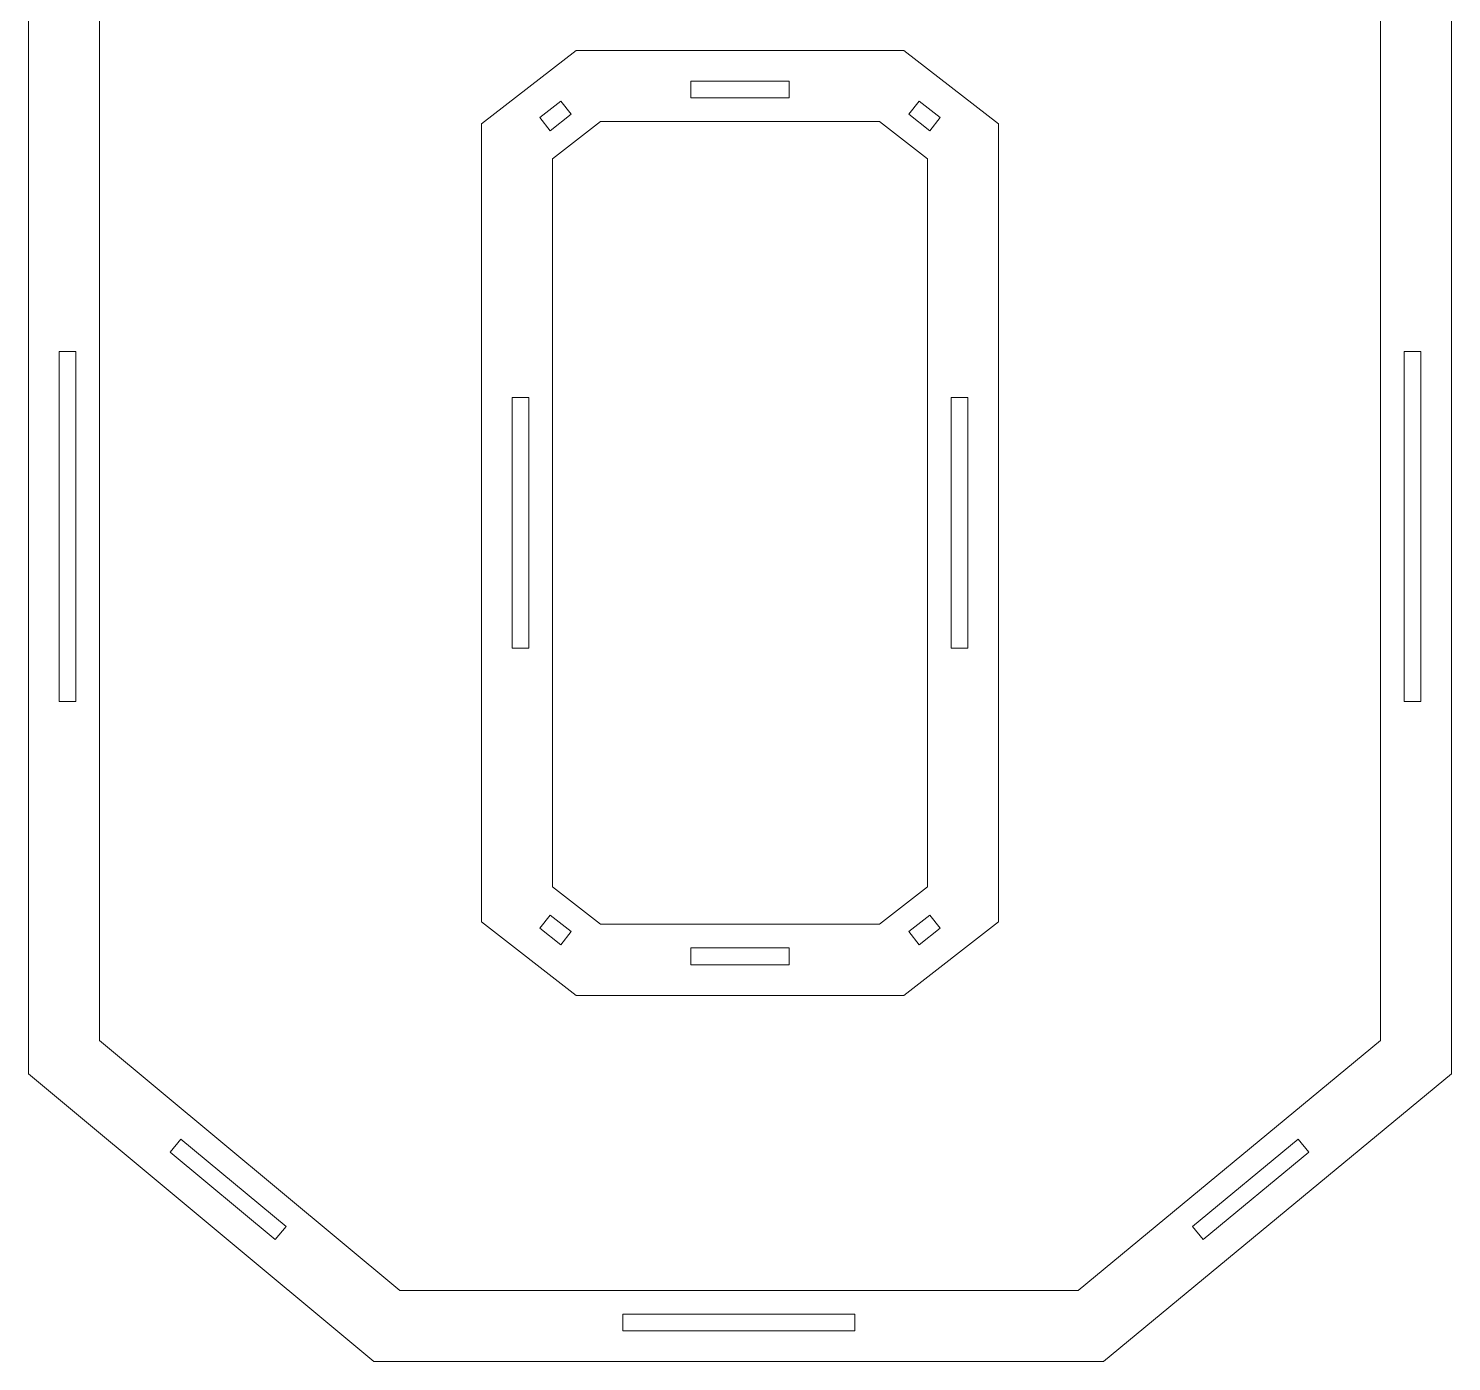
# Model space of a CAD drawing. Header units: centimetres. Extents: x -250 to 250, y -508 to 508.
# Drawn here: x 38.03 to 63.49, y 227.41 to 251.25 of the extents above; entities that cross this region are included whole.
import ezdxf

# ---------------------------------------------------------------- set-up
doc = ezdxf.new("R2010")
doc.units = ezdxf.units.CM
doc.header["$MEASUREMENT"] = 0
doc.layers.add('Capa 1', color=7, linetype='Continuous')

msp = doc.modelspace()

# ---------------------------------------------------------------- linework, layer by layer
at = {"layer": 'Capa 1', "color": 1, "lineweight": 9}
for points, knots in [([(63.48908, 252.13769), (63.48908, 252.13769), (63.48908, 232.5556), (63.48908, 232.5556), (63.48908, 232.5556), (57.26431, 227.41152), (57.26431, 227.41152), (57.26431, 227.41152), (44.20958, 227.41152), (44.20958, 227.41152), (44.20958, 227.41152), (38.02804, 232.5556), (38.02804, 232.5556), (38.02804, 232.5556), (38.02804, 252.13769), (38.02804, 252.13769), (38.02804, 252.13769), (44.33926, 257.41146), (44.33926, 257.41146), (44.33926, 257.41146), (57.17785, 257.41146), (57.17785, 257.41146), (57.17785, 257.41146), (63.48908, 252.13769), (63.48908, 252.13769)], [0, 0, 0, 0, 0.125, 0.125, 0.125, 0.25, 0.25, 0.25, 0.375, 0.375, 0.375, 0.5, 0.5, 0.5, 0.625, 0.625, 0.625, 0.75, 0.75, 0.75, 0.875, 0.875, 0.875, 1, 1, 1, 1]), ([(62.21629, 251.54259), (62.21629, 251.54259), (56.71607, 256.13867), (56.71607, 256.13867), (56.71607, 256.13867), (44.80104, 256.13867), (44.80104, 256.13867), (44.80104, 256.13867), (39.30083, 251.54259), (39.30083, 251.54259), (39.30083, 251.54259), (39.30083, 233.15228), (39.30083, 233.15228), (39.30083, 233.15228), (44.6699, 228.68431), (44.6699, 228.68431), (44.6699, 228.68431), (56.80645, 228.68431), (56.80645, 228.68431), (56.80645, 228.68431), (62.21629, 233.15494), (62.21629, 233.15494), (62.21629, 233.15494), (62.21629, 251.54259), (62.21629, 251.54259)], [0, 0, 0, 0, 0.125, 0.125, 0.125, 0.25, 0.25, 0.25, 0.375, 0.375, 0.375, 0.5, 0.5, 0.5, 0.625, 0.625, 0.625, 0.75, 0.75, 0.75, 0.875, 0.875, 0.875, 1, 1, 1, 1]), ([(46.13292, 235.27672), (46.13292, 235.27672), (46.13292, 249.54626), (46.13292, 249.54626), (46.13292, 249.54626), (47.82557, 250.86277), (47.82557, 250.86277), (47.82557, 250.86277), (53.69154, 250.86277), (53.69154, 250.86277), (53.69154, 250.86277), (55.3842, 249.54626), (55.3842, 249.54626), (55.3842, 249.54626), (55.3842, 235.27672), (55.3842, 235.27672), (55.3842, 235.27672), (53.69154, 233.96021), (53.69154, 233.96021), (53.69154, 233.96021), (47.82557, 233.96021), (47.82557, 233.96021), (47.82557, 233.96021), (46.13292, 235.27672), (46.13292, 235.27672)], [0, 0, 0, 0, 0.125, 0.125, 0.125, 0.25, 0.25, 0.25, 0.375, 0.375, 0.375, 0.5, 0.5, 0.5, 0.625, 0.625, 0.625, 0.75, 0.75, 0.75, 0.875, 0.875, 0.875, 1, 1, 1, 1]), ([(49.87794, 250.01424), (49.87794, 250.01424), (51.63917, 250.01424), (51.63917, 250.01424), (51.63917, 250.01424), (51.63917, 250.31424), (51.63917, 250.31424), (51.63917, 250.31424), (49.87794, 250.31424), (49.87794, 250.31424), (49.87794, 250.31424), (49.87794, 250.01424), (49.87794, 250.01424)], [0, 0, 0, 0, 0.25, 0.25, 0.25, 0.5, 0.5, 0.5, 0.75, 0.75, 0.75, 1, 1, 1, 1]), ([(47.35987, 249.42559), (47.35987, 249.42559), (47.73829, 249.71991), (47.73829, 249.71991), (47.73829, 249.71991), (47.55411, 249.95672), (47.55411, 249.95672), (47.55411, 249.95672), (47.17569, 249.66239), (47.17569, 249.66239), (47.17569, 249.66239), (47.35987, 249.42559), (47.35987, 249.42559)], [0, 0, 0, 0, 0.25, 0.25, 0.25, 0.5, 0.5, 0.5, 0.75, 0.75, 0.75, 1, 1, 1, 1]), ([(53.77882, 249.71991), (53.77882, 249.71991), (54.15725, 249.42559), (54.15725, 249.42559), (54.15725, 249.42559), (54.34143, 249.66239), (54.34143, 249.66239), (54.34143, 249.66239), (53.963, 249.95672), (53.963, 249.95672), (53.963, 249.95672), (53.77882, 249.71991), (53.77882, 249.71991)], [0, 0, 0, 0, 0.25, 0.25, 0.25, 0.5, 0.5, 0.5, 0.75, 0.75, 0.75, 1, 1, 1, 1]), ([(47.40571, 235.89922), (47.40571, 235.89922), (48.26228, 235.233), (48.26228, 235.233), (48.26228, 235.233), (53.25484, 235.233), (53.25484, 235.233), (53.25484, 235.233), (54.11141, 235.89922), (54.11141, 235.89922), (54.11141, 235.89922), (54.11141, 248.92376), (54.11141, 248.92376), (54.11141, 248.92376), (53.25484, 249.58998), (53.25484, 249.58998), (53.25484, 249.58998), (48.26228, 249.58998), (48.26228, 249.58998), (48.26228, 249.58998), (47.40571, 248.92376), (47.40571, 248.92376), (47.40571, 248.92376), (47.40571, 235.89922), (47.40571, 235.89922)], [0, 0, 0, 0, 0.125, 0.125, 0.125, 0.25, 0.25, 0.25, 0.375, 0.375, 0.375, 0.5, 0.5, 0.5, 0.625, 0.625, 0.625, 0.75, 0.75, 0.75, 0.875, 0.875, 0.875, 1, 1, 1, 1]), ([(38.87657, 239.21591), (38.87657, 239.21591), (38.87657, 245.47844), (38.87657, 245.47844), (38.87657, 245.47844), (38.57657, 245.47844), (38.57657, 245.47844), (38.57657, 245.47844), (38.57657, 239.21591), (38.57657, 239.21591), (38.57657, 239.21591), (38.87657, 239.21591), (38.87657, 239.21591)], [0, 0, 0, 0, 0.25, 0.25, 0.25, 0.5, 0.5, 0.5, 0.75, 0.75, 0.75, 1, 1, 1, 1]), ([(62.64055, 245.47903), (62.64055, 245.47903), (62.64055, 239.21709), (62.64055, 239.21709), (62.64055, 239.21709), (62.94055, 239.21709), (62.94055, 239.21709), (62.94055, 239.21709), (62.94055, 245.47903), (62.94055, 245.47903), (62.94055, 245.47903), (62.64055, 245.47903), (62.64055, 245.47903)], [0, 0, 0, 0, 0.25, 0.25, 0.25, 0.5, 0.5, 0.5, 0.75, 0.75, 0.75, 1, 1, 1, 1]), ([(46.98145, 240.17157), (46.98145, 240.17157), (46.98145, 244.65141), (46.98145, 244.65141), (46.98145, 244.65141), (46.68145, 244.65141), (46.68145, 244.65141), (46.68145, 244.65141), (46.68145, 240.17157), (46.68145, 240.17157), (46.68145, 240.17157), (46.98145, 240.17157), (46.98145, 240.17157)], [0, 0, 0, 0, 0.25, 0.25, 0.25, 0.5, 0.5, 0.5, 0.75, 0.75, 0.75, 1, 1, 1, 1]), ([(54.53567, 244.65141), (54.53567, 244.65141), (54.53567, 240.17157), (54.53567, 240.17157), (54.53567, 240.17157), (54.83567, 240.17157), (54.83567, 240.17157), (54.83567, 240.17157), (54.83567, 244.65141), (54.83567, 244.65141), (54.83567, 244.65141), (54.53567, 244.65141), (54.53567, 244.65141)], [0, 0, 0, 0, 0.25, 0.25, 0.25, 0.5, 0.5, 0.5, 0.75, 0.75, 0.75, 1, 1, 1, 1]), ([(47.73829, 235.10307), (47.73829, 235.10307), (47.35987, 235.39739), (47.35987, 235.39739), (47.35987, 235.39739), (47.17569, 235.16059), (47.17569, 235.16059), (47.17569, 235.16059), (47.55411, 234.86626), (47.55411, 234.86626), (47.55411, 234.86626), (47.73829, 235.10307), (47.73829, 235.10307)], [0, 0, 0, 0, 0.25, 0.25, 0.25, 0.5, 0.5, 0.5, 0.75, 0.75, 0.75, 1, 1, 1, 1]), ([(54.15725, 235.39739), (54.15725, 235.39739), (53.77882, 235.10307), (53.77882, 235.10307), (53.77882, 235.10307), (53.963, 234.86626), (53.963, 234.86626), (53.963, 234.86626), (54.34143, 235.16059), (54.34143, 235.16059), (54.34143, 235.16059), (54.15725, 235.39739), (54.15725, 235.39739)], [0, 0, 0, 0, 0.25, 0.25, 0.25, 0.5, 0.5, 0.5, 0.75, 0.75, 0.75, 1, 1, 1, 1]), ([(51.63917, 234.80874), (51.63917, 234.80874), (49.87794, 234.80874), (49.87794, 234.80874), (49.87794, 234.80874), (49.87794, 234.50874), (49.87794, 234.50874), (49.87794, 234.50874), (51.63917, 234.50874), (51.63917, 234.50874), (51.63917, 234.50874), (51.63917, 234.80874), (51.63917, 234.80874)], [0, 0, 0, 0, 0.25, 0.25, 0.25, 0.5, 0.5, 0.5, 0.75, 0.75, 0.75, 1, 1, 1, 1]), ([(42.6365, 229.8245), (42.6365, 229.8245), (40.75653, 231.38894), (40.75653, 231.38894), (40.75653, 231.38894), (40.56464, 231.15834), (40.56464, 231.15834), (40.56464, 231.15834), (42.4446, 229.5939), (42.4446, 229.5939), (42.4446, 229.5939), (42.6365, 229.8245), (42.6365, 229.8245)], [0, 0, 0, 0, 0.25, 0.25, 0.25, 0.5, 0.5, 0.5, 0.75, 0.75, 0.75, 1, 1, 1, 1]), ([(60.74672, 231.39012), (60.74672, 231.39012), (58.8529, 229.82509), (58.8529, 229.82509), (58.8529, 229.82509), (59.044, 229.59383), (59.044, 229.59383), (59.044, 229.59383), (60.93783, 231.15887), (60.93783, 231.15887), (60.93783, 231.15887), (60.74672, 231.39012), (60.74672, 231.39012)], [0, 0, 0, 0, 0.25, 0.25, 0.25, 0.5, 0.5, 0.5, 0.75, 0.75, 0.75, 1, 1, 1, 1]), ([(52.81153, 228.26005), (52.81153, 228.26005), (48.664, 228.26005), (48.664, 228.26005), (48.664, 228.26005), (48.664, 227.96005), (48.664, 227.96005), (48.664, 227.96005), (52.81153, 227.96005), (52.81153, 227.96005), (52.81153, 227.96005), (52.81153, 228.26005), (52.81153, 228.26005)], [0, 0, 0, 0, 0.25, 0.25, 0.25, 0.5, 0.5, 0.5, 0.75, 0.75, 0.75, 1, 1, 1, 1])]:
    msp.add_open_spline(points, degree=3, knots=knots, dxfattribs=at)

doc.saveas('drawing.dxf')
